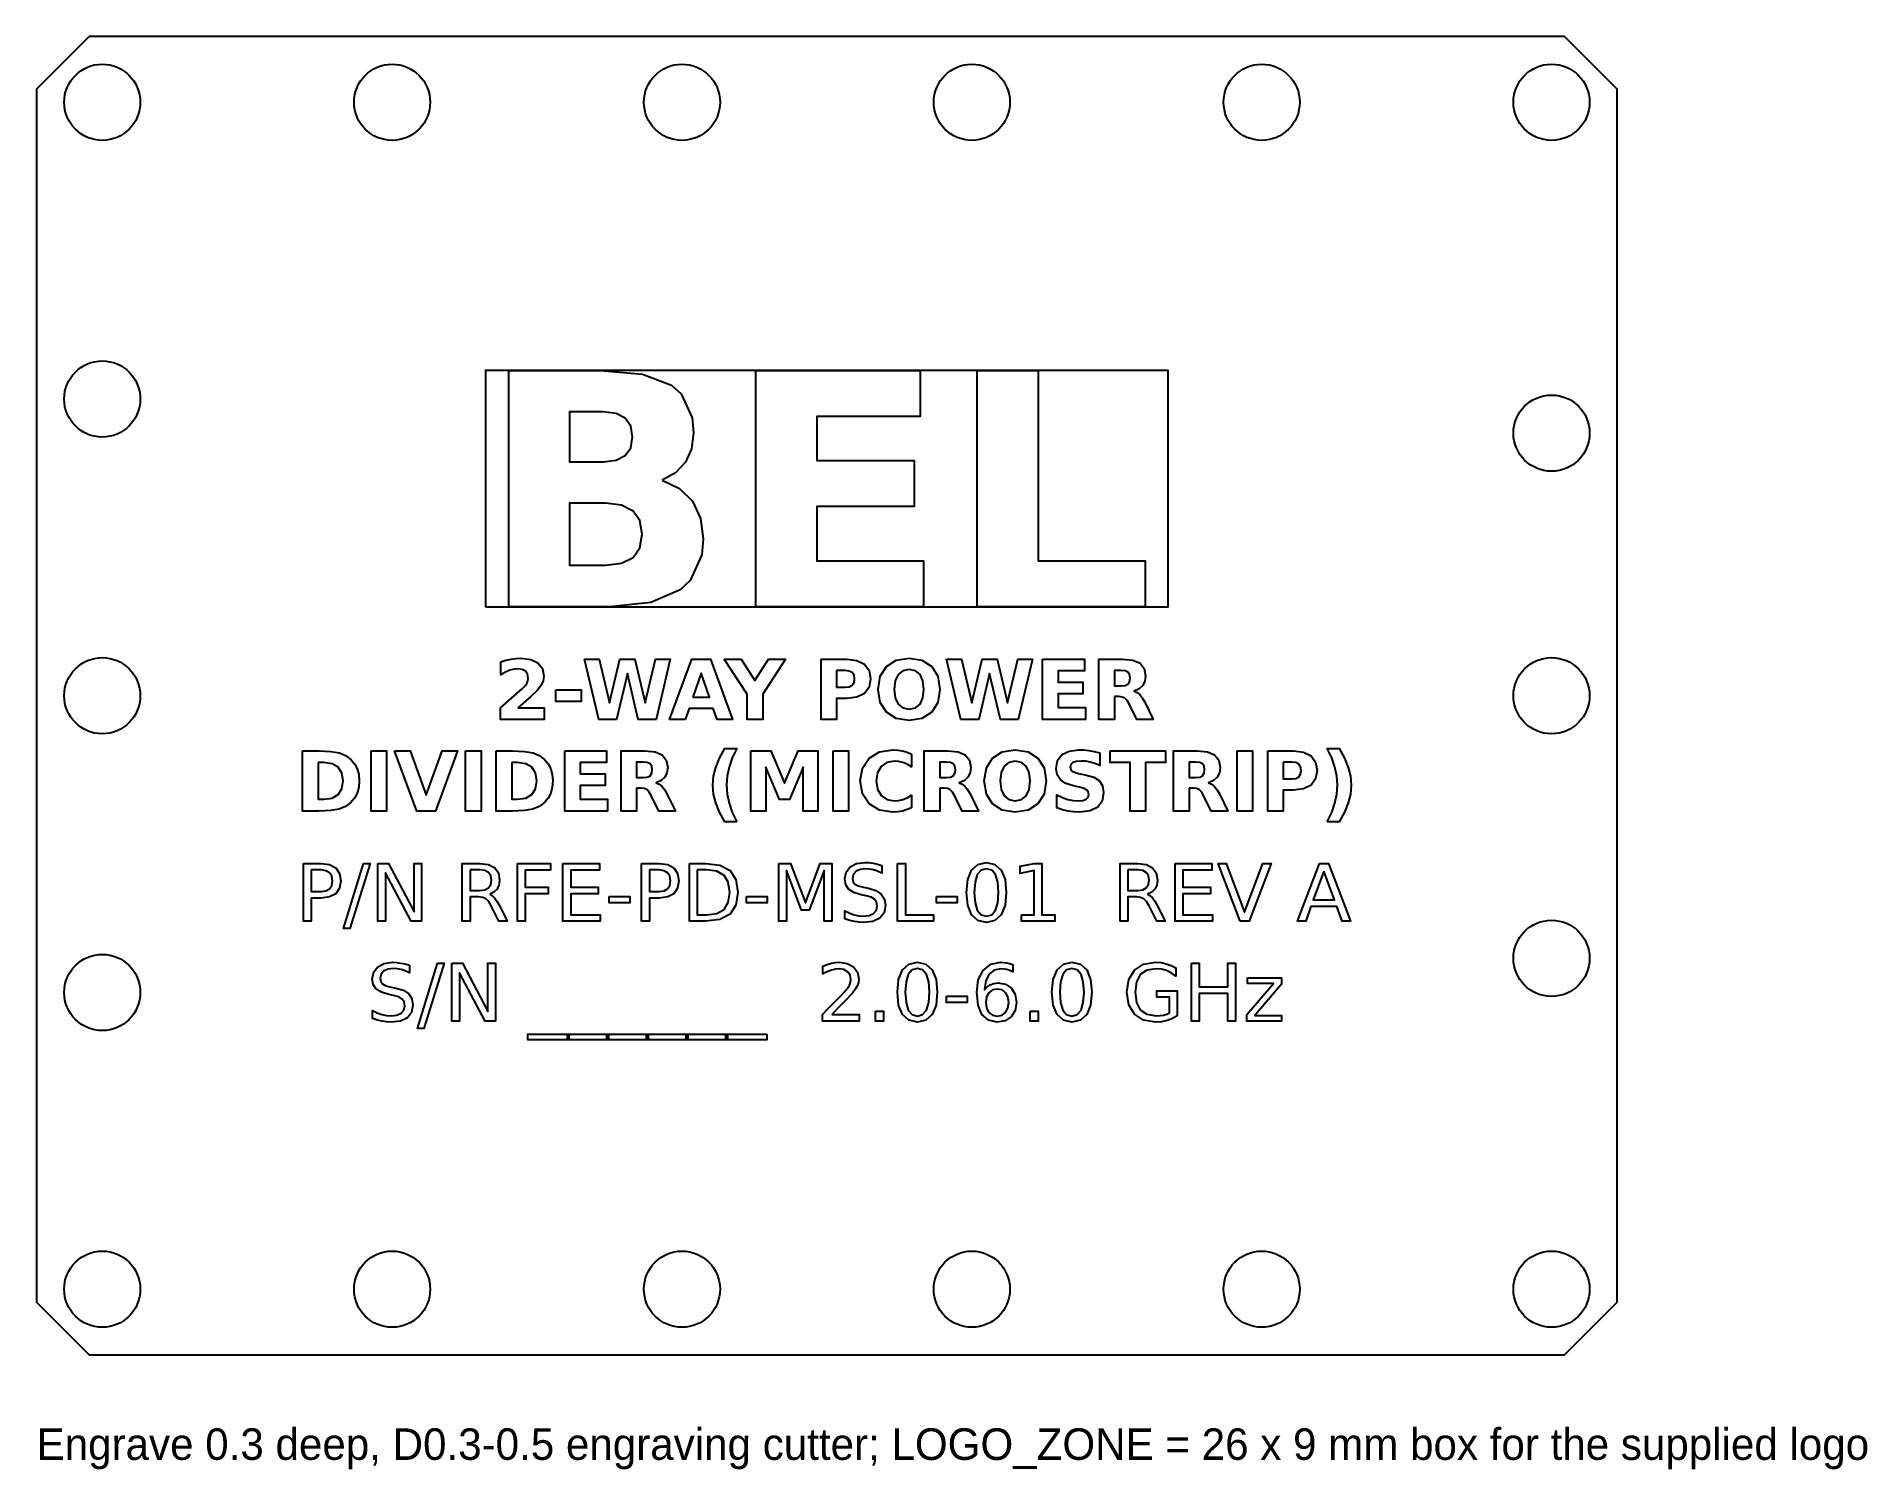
# Model space of a CAD drawing. Header units: millimetres. Extents: x -30.1 to 39.6, y -29.5 to 25.1.
import ezdxf

# ---------------------------------------------------------------- set-up
doc = ezdxf.new("R2010")
doc.units = ezdxf.units.MM
for name, color, linetype in [('ENGRAVE_0p3', 1, 'Continuous'), ('LID_OUTLINE', 7, 'Continuous'), ('LOGO_ZONE', 5, 'Continuous'), ('NOTES', 2, 'Continuous'), ('SCREW_HOLES', 3, 'Continuous')]:
    doc.layers.add(name, color=color, linetype=linetype)

msp = doc.modelspace()

# ---------------------------------------------------------------- linework, layer by layer
at = {"layer": 'ENGRAVE_0p3'}
for points in [[(-6.277, 8.206), (-5.615, 7.897), (-5.122, 7.404), (-4.814, 6.753), (-4.711, 5.971), (-4.766, 5.361), (-5.206, 4.39), (-5.591, 4.028), (-6.7, 3.55), (-8.268, 3.39), (-12.118, 3.39), (-12.118, 12.39), (-8.634, 12.39), (-7.018, 12.248), (-5.919, 11.823), (-5.551, 11.497), (-5.13, 10.589), (-5.078, 10.008), (-5.155, 9.401), (-5.386, 8.891), (-5.762, 8.489), (-6.277, 8.206)], [(-2.709, 12.39), (3.552, 12.39), (3.552, 10.635), (-0.389, 10.635), (-0.389, 8.961), (3.319, 8.961), (3.319, 7.205), (-0.389, 7.205), (-0.389, 5.143), (3.685, 5.143), (3.685, 3.39), (-2.709, 3.39), (-2.709, 12.39)], [(5.724, 12.39), (8.044, 12.39), (8.044, 5.143), (12.118, 5.143), (12.118, 3.39), (5.724, 3.39), (5.724, 12.39)], [(-8.515, 8.905), (-8.032, 8.965), (-7.684, 9.146), (-7.471, 9.444), (-7.4, 9.857), (-7.471, 10.267), (-7.684, 10.565), (-8.032, 10.749), (-8.515, 10.81), (-9.798, 10.81), (-9.798, 8.905), (-8.515, 8.905)], [(-8.436, 4.97), (-7.824, 5.044), (-7.385, 5.265), (-7.12, 5.635), (-7.032, 6.156), (-7.119, 6.669), (-7.381, 7.034), (-7.819, 7.253), (-8.436, 7.327), (-9.798, 7.327), (-9.798, 4.97), (-8.436, 4.97)], [(-11.773, -0.466), (-10.766, -0.466), (-10.766, -0.9), (-12.43, -0.9), (-12.43, -0.466), (-11.594, 0.272), (-11.497, 0.372), (-11.428, 0.47), (-11.388, 0.568), (-11.375, 0.671), (-11.402, 0.816), (-11.483, 0.93), (-11.609, 1.003), (-11.77, 1.028), (-11.915, 1.013), (-12.073, 0.969), (-12.242, 0.896), (-12.424, 0.793), (-12.424, 1.296), (-12.226, 1.354), (-12.03, 1.396), (-11.837, 1.423), (-11.648, 1.431), (-11.282, 1.386), (-11.009, 1.25), (-10.838, 1.034), (-10.781, 0.746), (-10.805, 0.565), (-10.878, 0.397), (-11.028, 0.208), (-11.284, -0.037), (-11.773, -0.466)], [(3.128, 1.431), (3.621, 1.352), (3.993, 1.115), (4.228, 0.739), (4.306, 0.243), (4.228, -0.253), (3.993, -0.629), (3.621, -0.866), (3.128, -0.945), (2.637, -0.866), (2.264, -0.629), (2.029, -0.253), (1.95, 0.243), (2.029, 0.739), (2.264, 1.115), (2.637, 1.352), (3.128, 1.431)], [(-9.237, 1.39), (-8.671, 1.39), (-8.275, -0.274), (-7.882, 1.39), (-7.314, 1.39), (-6.921, -0.274), (-6.525, 1.39), (-5.964, 1.39), (-6.504, -0.9), (-7.185, -0.9), (-7.6, 0.841), (-8.011, -0.9), (-8.692, -0.9), (-9.237, 1.39)], [(-4.329, -0.483), (-5.252, -0.483), (-5.398, -0.9), (-5.991, -0.9), (-5.143, 1.39), (-4.439, 1.39), (-3.591, -0.9), (-4.184, -0.9), (-4.329, -0.483)], [(-5.105, -0.058), (-4.477, -0.058), (-4.791, 0.853), (-5.105, -0.058)], [(-3.907, 1.39), (-3.261, 1.39), (-2.74, 0.574), (-2.218, 1.39), (-1.571, 1.39), (-2.444, 0.065), (-2.444, -0.9), (-3.034, -0.9), (-3.034, 0.065), (-3.907, 1.39)], [(-0.22, 1.39), (0.76, 1.39), (1.146, 1.341), (1.431, 1.196), (1.606, 0.961), (1.665, 0.643), (1.606, 0.324), (1.431, 0.088), (1.146, -0.057), (0.76, -0.105), (0.371, -0.105), (0.371, -0.9), (-0.22, -0.9), (-0.22, 1.39)], [(0.371, 0.962), (0.371, 0.323), (0.697, 0.323), (0.849, 0.343), (0.962, 0.406), (1.033, 0.507), (1.056, 0.643), (1.033, 0.779), (0.962, 0.879), (0.849, 0.941), (0.697, 0.962), (0.371, 0.962)], [(3.128, 1.003), (2.889, 0.953), (2.71, 0.804), (2.598, 0.564), (2.561, 0.243), (2.598, -0.078), (2.71, -0.317), (2.889, -0.467), (3.128, -0.517), (3.369, -0.467), (3.548, -0.317), (3.66, -0.078), (3.697, 0.243), (3.66, 0.564), (3.548, 0.804), (3.369, 0.953), (3.128, 1.003)], [(4.558, 1.39), (5.124, 1.39), (5.519, -0.274), (5.912, 1.39), (6.481, 1.39), (6.873, -0.274), (7.269, 1.39), (7.83, 1.39), (7.291, -0.9), (6.61, -0.9), (6.194, 0.841), (5.783, -0.9), (5.102, -0.9), (4.558, 1.39)], [(8.217, 1.39), (9.81, 1.39), (9.81, 0.943), (8.808, 0.943), (8.808, 0.517), (9.751, 0.517), (9.751, 0.071), (8.808, 0.071), (8.808, -0.454), (9.844, -0.454), (9.844, -0.9), (8.217, -0.9), (8.217, 1.39)], [(10.953, -0.033), (10.953, -0.9), (10.363, -0.9), (10.363, 1.39), (11.264, 1.39), (11.656, 1.352), (11.928, 1.238), (12.086, 1.042), (12.139, 0.758), (12.111, 0.551), (12.029, 0.385), (11.891, 0.259), (11.698, 0.17), (11.813, 0.125), (11.915, 0.045), (12.012, -0.077), (12.11, -0.25), (12.43, -0.9), (11.801, -0.9), (11.522, -0.331), (11.437, -0.187), (11.351, -0.097), (11.25, -0.049), (11.12, -0.033), (10.953, -0.033)], [(11.202, 0.375), (11.361, 0.392), (11.468, 0.443), (11.528, 0.535), (11.548, 0.671), (11.528, 0.805), (11.468, 0.894), (11.361, 0.945), (11.202, 0.962), (10.953, 0.962), (10.953, 0.375), (11.202, 0.375)], [(-10.323, 0.227), (-9.36, 0.227), (-9.36, -0.219), (-10.323, -0.219), (-10.323, 0.227)], [(-3.432, -4.804), (-3.888, -4.804), (-4.091, -4.435), (-4.234, -4.084), (-4.318, -3.744), (-4.346, -3.407), (-4.318, -3.069), (-4.234, -2.727), (-4.091, -2.374), (-3.888, -2.007), (-3.432, -2.007), (-3.603, -2.366), (-3.726, -2.717), (-3.8, -3.063), (-3.824, -3.404), (-3.8, -3.745), (-3.727, -4.091), (-3.605, -4.443), (-3.432, -4.804)], [(3.219, -4.264), (3.052, -4.338), (2.879, -4.391), (2.699, -4.424), (2.511, -4.435), (1.999, -4.355), (1.605, -4.115), (1.354, -3.738), (1.271, -3.247), (1.354, -2.756), (1.605, -2.379), (1.999, -2.139), (2.511, -2.059), (2.699, -2.07), (2.879, -2.102), (3.052, -2.155), (3.219, -2.229), (3.219, -2.703), (3.055, -2.606), (2.895, -2.539), (2.731, -2.5), (2.559, -2.487), (2.277, -2.537), (2.062, -2.689), (1.926, -2.93), (1.881, -3.247), (1.926, -3.564), (2.062, -3.804), (2.277, -3.956), (2.559, -4.007), (2.731, -3.994), (2.895, -3.955), (3.055, -3.887), (3.219, -3.79), (3.219, -4.264)], [(7.172, -2.059), (7.665, -2.138), (8.037, -2.375), (8.272, -2.751), (8.35, -3.247), (8.272, -3.743), (8.037, -4.119), (7.665, -4.356), (7.172, -4.435), (6.681, -4.356), (6.308, -4.119), (6.073, -3.743), (5.994, -3.247), (6.073, -2.751), (6.308, -2.375), (6.681, -2.138), (7.172, -2.059)], [(10.39, -2.172), (10.39, -2.657), (10.204, -2.583), (10.022, -2.53), (9.848, -2.498), (9.683, -2.487), (9.499, -2.501), (9.37, -2.545), (9.294, -2.619), (9.269, -2.726), (9.286, -2.808), (9.337, -2.87), (9.433, -2.917), (9.585, -2.957), (9.836, -3.008), (10.163, -3.105), (10.379, -3.242), (10.5, -3.431), (10.541, -3.686), (10.484, -4.016), (10.316, -4.25), (10.032, -4.388), (9.629, -4.435), (9.411, -4.424), (9.192, -4.393), (8.973, -4.342), (8.754, -4.27), (8.754, -3.772), (8.969, -3.874), (9.178, -3.948), (9.379, -3.992), (9.573, -4.007), (9.743, -3.991), (9.869, -3.942), (9.946, -3.864), (9.971, -3.758), (9.954, -3.663), (9.902, -3.592), (9.797, -3.537), (9.623, -3.488), (9.395, -3.437), (9.097, -3.342), (8.892, -3.203), (8.773, -3.014), (8.734, -2.769), (8.789, -2.466), (8.954, -2.243), (9.224, -2.105), (9.589, -2.059), (9.781, -2.066), (9.978, -2.087), (10.18, -2.123), (10.39, -2.172)], [(19.054, -4.804), (19.226, -4.443), (19.349, -4.091), (19.422, -3.745), (19.447, -3.404), (19.422, -3.063), (19.349, -2.717), (19.226, -2.366), (19.054, -2.007), (19.51, -2.007), (19.713, -2.374), (19.855, -2.727), (19.94, -3.069), (19.968, -3.407), (19.94, -3.744), (19.856, -4.084), (19.714, -4.435), (19.51, -4.804), (19.054, -4.804)], [(-19.968, -2.1), (-19.346, -2.1), (-18.891, -2.119), (-18.569, -2.175), (-18.332, -2.275), (-18.131, -2.427), (-17.991, -2.594), (-17.892, -2.785), (-17.833, -3), (-17.814, -3.243), (-17.833, -3.488), (-17.892, -3.705), (-17.991, -3.896), (-18.131, -4.063), (-18.333, -4.215), (-18.573, -4.316), (-18.895, -4.371), (-19.346, -4.39), (-19.968, -4.39), (-19.968, -2.1)], [(-19.378, -2.547), (-19.378, -3.944), (-19.166, -3.944), (-18.847, -3.899), (-18.613, -3.764), (-18.47, -3.544), (-18.422, -3.243), (-18.47, -2.943), (-18.613, -2.725), (-18.846, -2.591), (-19.166, -2.547), (-19.378, -2.547)], [(-17.361, -2.1), (-16.77, -2.1), (-16.77, -4.39), (-17.361, -4.39), (-17.361, -2.1)], [(-16.465, -2.1), (-15.871, -2.1), (-15.264, -3.79), (-14.658, -2.1), (-14.065, -2.1), (-14.913, -4.39), (-15.617, -4.39), (-16.465, -2.1)], [(-13.761, -2.1), (-13.171, -2.1), (-13.171, -4.39), (-13.761, -4.39), (-13.761, -2.1)], [(-12.593, -2.1), (-11.97, -2.1), (-11.515, -2.119), (-11.193, -2.175), (-10.956, -2.275), (-10.756, -2.427), (-10.615, -2.594), (-10.517, -2.785), (-10.458, -3), (-10.438, -3.243), (-10.458, -3.488), (-10.517, -3.705), (-10.615, -3.896), (-10.756, -4.063), (-10.958, -4.215), (-11.197, -4.316), (-11.519, -4.371), (-11.97, -4.39), (-12.593, -4.39), (-12.593, -2.1)], [(-12.002, -2.547), (-12.002, -3.944), (-11.791, -3.944), (-11.472, -3.899), (-11.238, -3.764), (-11.094, -3.544), (-11.047, -3.243), (-11.094, -2.943), (-11.237, -2.725), (-11.47, -2.591), (-11.791, -2.547), (-12.002, -2.547)], [(-9.985, -2.1), (-8.392, -2.1), (-8.392, -2.547), (-9.395, -2.547), (-9.395, -2.973), (-8.451, -2.973), (-8.451, -3.419), (-9.395, -3.419), (-9.395, -3.944), (-8.358, -3.944), (-8.358, -4.39), (-9.985, -4.39), (-9.985, -2.1)], [(-7.249, -3.523), (-7.249, -4.39), (-7.839, -4.39), (-7.839, -2.1), (-6.938, -2.1), (-6.546, -2.138), (-6.275, -2.252), (-6.116, -2.448), (-6.064, -2.732), (-6.091, -2.939), (-6.174, -3.105), (-6.311, -3.231), (-6.504, -3.32), (-6.389, -3.365), (-6.287, -3.445), (-6.19, -3.567), (-6.093, -3.74), (-5.772, -4.39), (-6.401, -4.39), (-6.68, -3.821), (-6.765, -3.677), (-6.851, -3.587), (-6.952, -3.539), (-7.082, -3.523), (-7.249, -3.523)], [(-7.001, -3.115), (-6.841, -3.098), (-6.735, -3.047), (-6.674, -2.955), (-6.654, -2.819), (-6.674, -2.685), (-6.735, -2.596), (-6.841, -2.545), (-7.001, -2.528), (-7.249, -2.528), (-7.249, -3.115), (-7.001, -3.115)], [(-2.892, -2.1), (-2.14, -2.1), (-1.619, -3.325), (-1.094, -2.1), (-0.345, -2.1), (-0.345, -4.39), (-0.903, -4.39), (-0.903, -2.715), (-1.43, -3.95), (-1.805, -3.95), (-2.332, -2.715), (-2.332, -4.39), (-2.892, -4.39), (-2.892, -2.1)], [(0.234, -2.1), (0.825, -2.1), (0.825, -4.39), (0.234, -4.39), (0.234, -2.1)], [(4.298, -3.523), (4.298, -4.39), (3.708, -4.39), (3.708, -2.1), (4.609, -2.1), (5.001, -2.138), (5.272, -2.252), (5.431, -2.448), (5.484, -2.732), (5.456, -2.939), (5.374, -3.105), (5.236, -3.231), (5.043, -3.32), (5.158, -3.365), (5.26, -3.445), (5.357, -3.567), (5.455, -3.74), (5.775, -4.39), (5.146, -4.39), (4.867, -3.821), (4.782, -3.677), (4.696, -3.587), (4.595, -3.539), (4.465, -3.523), (4.298, -3.523)], [(4.547, -3.115), (4.706, -3.098), (4.813, -3.047), (4.873, -2.955), (4.893, -2.819), (4.873, -2.685), (4.813, -2.596), (4.706, -2.545), (4.547, -2.528), (4.298, -2.528), (4.298, -3.115), (4.547, -3.115)], [(7.172, -2.487), (6.933, -2.537), (6.754, -2.686), (6.642, -2.926), (6.605, -3.247), (6.642, -3.568), (6.754, -3.807), (6.933, -3.957), (7.172, -4.007), (7.413, -3.957), (7.592, -3.807), (7.704, -3.568), (7.741, -3.247), (7.704, -2.926), (7.592, -2.686), (7.413, -2.537), (7.172, -2.487)], [(10.785, -2.1), (12.896, -2.1), (12.896, -2.547), (12.137, -2.547), (12.137, -4.39), (11.546, -4.39), (11.546, -2.547), (10.785, -2.547), (10.785, -2.1)], [(13.792, -3.523), (13.792, -4.39), (13.202, -4.39), (13.202, -2.1), (14.103, -2.1), (14.495, -2.138), (14.766, -2.252), (14.925, -2.448), (14.977, -2.732), (14.95, -2.939), (14.867, -3.105), (14.73, -3.231), (14.537, -3.32), (14.652, -3.365), (14.754, -3.445), (14.851, -3.567), (14.948, -3.74), (15.269, -4.39), (14.64, -4.39), (14.361, -3.821), (14.276, -3.677), (14.19, -3.587), (14.089, -3.539), (13.959, -3.523), (13.792, -3.523)], [(14.04, -3.115), (14.2, -3.098), (14.306, -3.047), (14.367, -2.955), (14.387, -2.819), (14.367, -2.685), (14.306, -2.596), (14.2, -2.545), (14.04, -2.528), (13.792, -2.528), (13.792, -3.115), (14.04, -3.115)], [(15.62, -2.1), (16.211, -2.1), (16.211, -4.39), (15.62, -4.39), (15.62, -2.1)], [(16.789, -2.1), (17.768, -2.1), (18.155, -2.149), (18.439, -2.294), (18.615, -2.529), (18.673, -2.847), (18.615, -3.166), (18.439, -3.402), (18.155, -3.547), (17.768, -3.595), (17.379, -3.595), (17.379, -4.39), (16.789, -4.39), (16.789, -2.1)], [(17.379, -2.528), (17.379, -3.167), (17.706, -3.167), (17.858, -3.147), (17.971, -3.084), (18.041, -2.983), (18.065, -2.847), (18.041, -2.711), (17.971, -2.611), (17.858, -2.549), (17.706, -2.528), (17.379, -2.528)], [(-19.938, -6.39), (-19.266, -6.39), (-18.941, -6.432), (-18.707, -6.557), (-18.565, -6.764), (-18.518, -7.047), (-18.565, -7.333), (-18.707, -7.54), (-18.941, -7.664), (-19.266, -7.706), (-19.641, -7.706), (-19.641, -8.59), (-19.938, -8.59), (-19.938, -6.39)], [(-19.641, -6.635), (-19.641, -7.461), (-19.266, -7.461), (-19.082, -7.434), (-18.945, -7.354), (-18.86, -7.223), (-18.832, -7.047), (-18.86, -6.872), (-18.945, -6.742), (-19.082, -6.662), (-19.266, -6.635), (-19.641, -6.635)], [(-17.649, -6.39), (-17.398, -6.39), (-18.164, -8.87), (-18.415, -8.87), (-17.649, -6.39)], [(-17.102, -6.39), (-16.701, -6.39), (-15.726, -8.23), (-15.726, -6.39), (-15.437, -6.39), (-15.437, -8.59), (-15.838, -8.59), (-16.813, -6.75), (-16.813, -8.59), (-17.102, -8.59), (-17.102, -6.39)], [(-12.842, -7.558), (-12.748, -7.609), (-12.656, -7.697), (-12.565, -7.823), (-12.474, -7.989), (-12.172, -8.59), (-12.492, -8.59), (-12.773, -8.026), (-12.88, -7.842), (-12.985, -7.732), (-13.105, -7.678), (-13.264, -7.66), (-13.588, -7.66), (-13.588, -8.59), (-13.886, -8.59), (-13.886, -6.39), (-13.214, -6.39), (-12.884, -6.429), (-12.651, -6.548), (-12.511, -6.746), (-12.465, -7.024), (-12.489, -7.214), (-12.562, -7.369), (-12.68, -7.485), (-12.842, -7.558)], [(-13.588, -6.635), (-13.588, -7.416), (-13.214, -7.416), (-13.025, -7.391), (-12.889, -7.316), (-12.806, -7.193), (-12.779, -7.024), (-12.806, -6.855), (-12.889, -6.733), (-13.025, -6.659), (-13.214, -6.635), (-13.588, -6.635)], [(-11.789, -6.39), (-10.525, -6.39), (-10.525, -6.641), (-11.491, -6.641), (-11.491, -7.289), (-10.619, -7.289), (-10.619, -7.54), (-11.491, -7.54), (-11.491, -8.59), (-11.789, -8.59), (-11.789, -6.39)], [(-10.053, -6.39), (-8.662, -6.39), (-8.662, -6.641), (-9.756, -6.641), (-9.756, -7.292), (-8.708, -7.292), (-8.708, -7.542), (-9.756, -7.542), (-9.756, -8.34), (-8.636, -8.34), (-8.636, -8.59), (-10.053, -8.59), (-10.053, -6.39)], [(-7.058, -6.39), (-6.386, -6.39), (-6.061, -6.432), (-5.827, -6.557), (-5.685, -6.764), (-5.637, -7.047), (-5.685, -7.333), (-5.827, -7.54), (-6.061, -7.664), (-6.386, -7.706), (-6.76, -7.706), (-6.76, -8.59), (-7.058, -8.59), (-7.058, -6.39)], [(-6.76, -6.635), (-6.76, -7.461), (-6.386, -7.461), (-6.202, -7.434), (-6.065, -7.354), (-5.98, -7.223), (-5.951, -7.047), (-5.98, -6.872), (-6.065, -6.742), (-6.202, -6.662), (-6.386, -6.635), (-6.76, -6.635)], [(-5.238, -6.39), (-4.627, -6.39), (-4.073, -6.456), (-3.689, -6.656), (-3.464, -6.997), (-3.389, -7.488), (-3.464, -7.981), (-3.69, -8.324), (-4.074, -8.523), (-4.627, -8.59), (-5.238, -8.59), (-5.238, -6.39)], [(-4.941, -6.635), (-4.941, -8.345), (-4.581, -8.345), (-4.187, -8.294), (-3.914, -8.139), (-3.756, -7.873), (-3.703, -7.488), (-3.756, -7.105), (-3.914, -6.84), (-4.187, -6.686), (-4.581, -6.635), (-4.941, -6.635)], [(-1.826, -6.39), (-1.382, -6.39), (-0.821, -7.887), (-0.257, -6.39), (0.187, -6.39), (0.187, -8.59), (-0.104, -8.59), (-0.104, -6.658), (-0.671, -8.167), (-0.97, -8.167), (-1.537, -6.658), (-1.537, -8.59), (-1.826, -8.59), (-1.826, -6.39)], [(2.096, -6.462), (2.096, -6.753), (1.932, -6.682), (1.777, -6.632), (1.629, -6.602), (1.486, -6.592), (1.271, -6.615), (1.111, -6.686), (1.012, -6.8), (0.979, -6.954), (1.001, -7.083), (1.067, -7.175), (1.194, -7.242), (1.399, -7.295), (1.579, -7.332), (1.868, -7.419), (2.07, -7.555), (2.189, -7.742), (2.229, -7.983), (2.175, -8.264), (2.014, -8.468), (1.75, -8.592), (1.386, -8.633), (1.225, -8.624), (1.054, -8.598), (0.875, -8.554), (0.689, -8.493), (0.689, -8.186), (0.869, -8.275), (1.044, -8.34), (1.217, -8.378), (1.386, -8.391), (1.612, -8.366), (1.779, -8.291), (1.883, -8.169), (1.918, -8.005), (1.893, -7.861), (1.819, -7.752), (1.687, -7.672), (1.492, -7.614), (1.311, -7.579), (1.024, -7.494), (0.829, -7.372), (0.717, -7.203), (0.68, -6.978), (0.732, -6.717), (0.886, -6.518), (1.13, -6.392), (1.452, -6.35), (1.609, -6.357), (1.768, -6.379), (1.93, -6.413), (2.096, -6.462)], [(2.693, -6.39), (2.991, -6.39), (2.991, -8.34), (4.062, -8.34), (4.062, -8.59), (2.693, -8.59), (2.693, -6.39)], [(6.073, -6.35), (6.4, -6.424), (6.639, -6.643), (6.785, -7.002), (6.834, -7.492), (6.785, -7.982), (6.639, -8.341), (6.4, -8.56), (6.073, -8.633), (5.747, -8.56), (5.508, -8.341), (5.362, -7.982), (5.313, -7.492), (5.362, -7.002), (5.508, -6.643), (5.747, -6.424), (6.073, -6.35)], [(6.073, -6.586), (5.872, -6.643), (5.728, -6.812), (5.641, -7.095), (5.612, -7.492), (5.641, -7.888), (5.728, -8.171), (5.872, -8.341), (6.073, -8.397), (6.276, -8.341), (6.42, -8.171), (6.507, -7.888), (6.536, -7.492), (6.507, -7.095), (6.42, -6.812), (6.276, -6.643), (6.073, -6.586)], [(7.409, -8.34), (7.895, -8.34), (7.895, -6.661), (7.366, -6.767), (7.366, -6.496), (7.892, -6.39), (8.189, -6.39), (8.189, -8.34), (8.676, -8.34), (8.676, -8.59), (7.409, -8.59), (7.409, -8.34)], [(12.212, -7.558), (12.306, -7.609), (12.398, -7.697), (12.489, -7.823), (12.58, -7.989), (12.882, -8.59), (12.562, -8.59), (12.281, -8.026), (12.173, -7.842), (12.069, -7.732), (11.948, -7.678), (11.79, -7.66), (11.466, -7.66), (11.466, -8.59), (11.168, -8.59), (11.168, -6.39), (11.84, -6.39), (12.17, -6.429), (12.403, -6.548), (12.542, -6.746), (12.589, -7.024), (12.565, -7.214), (12.492, -7.369), (12.374, -7.485), (12.212, -7.558)], [(11.466, -6.635), (11.466, -7.416), (11.84, -7.416), (12.029, -7.391), (12.165, -7.316), (12.247, -7.193), (12.275, -7.024), (12.247, -6.855), (12.165, -6.733), (12.029, -6.659), (11.84, -6.635), (11.466, -6.635)], [(13.265, -6.39), (14.656, -6.39), (14.656, -6.641), (13.563, -6.641), (13.563, -7.292), (14.61, -7.292), (14.61, -7.542), (13.563, -7.542), (13.563, -8.34), (14.682, -8.34), (14.682, -8.59), (13.265, -8.59), (13.265, -6.39)], [(15.739, -8.59), (14.899, -6.39), (15.21, -6.39), (15.907, -8.242), (16.606, -6.39), (16.915, -6.39), (16.077, -8.59), (15.739, -8.59)], [(18.762, -6.39), (19.1, -6.39), (19.938, -8.59), (19.629, -8.59), (19.428, -8.026), (18.437, -8.026), (18.237, -8.59), (17.923, -8.59), (18.762, -6.39)], [(18.931, -6.683), (18.526, -7.778), (19.336, -7.778), (18.931, -6.683)], [(-8.295, -7.643), (-7.501, -7.643), (-7.501, -7.884), (-8.295, -7.884), (-8.295, -7.643)], [(-3.063, -7.643), (-2.269, -7.643), (-2.269, -7.884), (-3.063, -7.884), (-3.063, -7.643)], [(4.173, -7.643), (4.967, -7.643), (4.967, -7.884), (4.173, -7.884), (4.173, -7.643)], [(-15.898, -10.262), (-15.898, -10.553), (-16.062, -10.482), (-16.218, -10.432), (-16.365, -10.402), (-16.508, -10.392), (-16.723, -10.415), (-16.883, -10.486), (-16.982, -10.6), (-17.015, -10.754), (-16.993, -10.883), (-16.927, -10.975), (-16.8, -11.042), (-16.595, -11.095), (-16.415, -11.132), (-16.126, -11.219), (-15.924, -11.355), (-15.805, -11.542), (-15.765, -11.783), (-15.819, -12.064), (-15.98, -12.268), (-16.244, -12.392), (-16.608, -12.433), (-16.769, -12.424), (-16.94, -12.398), (-17.119, -12.354), (-17.305, -12.293), (-17.305, -11.986), (-17.126, -12.075), (-16.95, -12.14), (-16.777, -12.178), (-16.608, -12.191), (-16.382, -12.166), (-16.215, -12.091), (-16.111, -11.969), (-16.076, -11.805), (-16.101, -11.661), (-16.176, -11.552), (-16.307, -11.472), (-16.502, -11.414), (-16.683, -11.379), (-16.97, -11.294), (-17.165, -11.172), (-17.277, -11.003), (-17.314, -10.778), (-17.262, -10.517), (-17.108, -10.318), (-16.864, -10.192), (-16.542, -10.15), (-16.386, -10.157), (-16.227, -10.179), (-16.064, -10.213), (-15.898, -10.262)], [(-14.831, -10.19), (-14.581, -10.19), (-15.347, -12.67), (-15.597, -12.67), (-14.831, -10.19)], [(-14.284, -10.19), (-13.884, -10.19), (-12.908, -12.03), (-12.908, -10.19), (-12.62, -10.19), (-12.62, -12.39), (-13.02, -12.39), (-13.995, -10.55), (-13.995, -12.39), (-14.284, -12.39), (-14.284, -10.19)], [(0.186, -12.14), (1.224, -12.14), (1.224, -12.39), (-0.172, -12.39), (-0.172, -12.14), (0.028, -11.934), (0.289, -11.669), (0.528, -11.426), (0.657, -11.288), (0.779, -11.14), (0.857, -11.016), (0.899, -10.906), (0.914, -10.797), (0.883, -10.638), (0.791, -10.512), (0.649, -10.428), (0.47, -10.401), (0.326, -10.413), (0.174, -10.449), (0.014, -10.51), (-0.157, -10.597), (-0.157, -10.296), (0.016, -10.233), (0.178, -10.187), (0.328, -10.16), (0.464, -10.15), (0.772, -10.193), (1.009, -10.322), (1.162, -10.521), (1.213, -10.778), (1.2, -10.91), (1.162, -11.035), (1.09, -11.168), (0.977, -11.322), (0.9, -11.405), (0.743, -11.569), (0.505, -11.813), (0.186, -12.14)], [(3.445, -10.15), (3.771, -10.224), (4.01, -10.443), (4.156, -10.802), (4.205, -11.292), (4.156, -11.782), (4.01, -12.141), (3.771, -12.36), (3.445, -12.433), (3.119, -12.36), (2.88, -12.141), (2.733, -11.782), (2.685, -11.292), (2.733, -10.802), (2.88, -10.443), (3.119, -10.224), (3.445, -10.15)], [(3.445, -10.386), (3.244, -10.443), (3.099, -10.612), (3.013, -10.895), (2.984, -11.292), (3.013, -11.688), (3.099, -11.971), (3.244, -12.141), (3.445, -12.197), (3.647, -12.141), (3.792, -11.971), (3.879, -11.688), (3.908, -11.292), (3.879, -10.895), (3.792, -10.612), (3.647, -10.443), (3.445, -10.386)], [(7.081, -10.239), (7.081, -10.51), (6.969, -10.463), (6.855, -10.429), (6.741, -10.408), (6.629, -10.401), (6.369, -10.451), (6.178, -10.6), (6.057, -10.85), (6.001, -11.201), (6.099, -11.088), (6.219, -11.004), (6.357, -10.953), (6.508, -10.936), (6.805, -10.986), (7.032, -11.137), (7.176, -11.374), (7.224, -11.684), (7.174, -11.99), (7.024, -12.228), (6.79, -12.382), (6.491, -12.433), (6.154, -12.36), (5.907, -12.141), (5.756, -11.782), (5.705, -11.292), (5.767, -10.824), (5.953, -10.461), (6.242, -10.228), (6.617, -10.15), (6.73, -10.156), (6.843, -10.173), (6.96, -10.2), (7.081, -10.239)], [(9.332, -10.15), (9.659, -10.224), (9.898, -10.443), (10.044, -10.802), (10.093, -11.292), (10.044, -11.782), (9.898, -12.141), (9.659, -12.36), (9.332, -12.433), (9.006, -12.36), (8.767, -12.141), (8.621, -11.782), (8.572, -11.292), (8.621, -10.802), (8.767, -10.443), (9.006, -10.224), (9.332, -10.15)], [(9.332, -10.386), (9.131, -10.443), (8.987, -10.612), (8.9, -10.895), (8.871, -11.292), (8.9, -11.688), (8.987, -11.971), (9.131, -12.141), (9.332, -12.197), (9.535, -12.141), (9.679, -11.971), (9.766, -11.688), (9.795, -11.292), (9.766, -10.895), (9.679, -10.612), (9.535, -10.443), (9.332, -10.386)], [(13.048, -12.076), (13.048, -11.485), (12.562, -11.485), (12.562, -11.24), (13.343, -11.24), (13.343, -12.185), (13.162, -12.293), (12.963, -12.37), (12.748, -12.417), (12.52, -12.433), (12.06, -12.358), (11.712, -12.132), (11.494, -11.771), (11.422, -11.292), (11.494, -10.812), (11.712, -10.452), (12.06, -10.226), (12.52, -10.15), (12.729, -10.164), (12.928, -10.204), (13.115, -10.269), (13.286, -10.36), (13.286, -10.677), (13.116, -10.554), (12.935, -10.466), (12.745, -10.413), (12.545, -10.395), (12.191, -10.451), (11.938, -10.62), (11.786, -10.901), (11.736, -11.292), (11.786, -11.683), (11.938, -11.963), (12.191, -12.132), (12.545, -12.188), (12.694, -12.181), (12.826, -12.161), (12.943, -12.126), (13.048, -12.076)], [(13.886, -10.19), (14.184, -10.19), (14.184, -11.092), (15.266, -11.092), (15.266, -10.19), (15.563, -10.19), (15.563, -12.39), (15.266, -12.39), (15.266, -11.342), (14.184, -11.342), (14.184, -12.39), (13.886, -12.39), (13.886, -10.19)], [(16.026, -10.74), (17.314, -10.74), (17.314, -10.987), (16.294, -12.174), (17.314, -12.174), (17.314, -12.39), (15.989, -12.39), (15.989, -12.142), (17.009, -10.956), (16.026, -10.956), (16.026, -10.74)], [(4.553, -11.443), (5.347, -11.443), (5.347, -11.684), (4.553, -11.684), (4.553, -11.443)], [(6.491, -11.172), (6.311, -11.206), (6.173, -11.309), (6.085, -11.471), (6.056, -11.684), (6.085, -11.897), (6.173, -12.059), (6.311, -12.163), (6.491, -12.197), (6.67, -12.163), (6.808, -12.059), (6.896, -11.897), (6.925, -11.684), (6.896, -11.471), (6.808, -11.309), (6.67, -11.206), (6.491, -11.172)], [(1.849, -12.016), (2.16, -12.016), (2.16, -12.39), (1.849, -12.39), (1.849, -12.016)], [(7.737, -12.016), (8.048, -12.016), (8.048, -12.39), (7.737, -12.39), (7.737, -12.016)], [(-9.826, -12.891), (-9.826, -13.101), (-11.394, -13.101), (-11.394, -12.891), (-9.826, -12.891)], [(-8.317, -12.891), (-8.317, -13.101), (-9.885, -13.101), (-9.885, -12.891), (-8.317, -12.891)], [(-6.808, -12.891), (-6.808, -13.101), (-8.376, -13.101), (-8.376, -12.891), (-6.808, -12.891)], [(-5.299, -12.891), (-5.299, -13.101), (-6.867, -13.101), (-6.867, -12.891), (-5.299, -12.891)], [(-3.79, -12.891), (-3.79, -13.101), (-5.359, -13.101), (-5.359, -12.891), (-3.79, -12.891)], [(-2.282, -12.891), (-2.282, -13.101), (-3.85, -13.101), (-3.85, -12.891), (-2.282, -12.891)]]:
    msp.add_lwpolyline(points, close=True, dxfattribs=at)
at = {"layer": 'LID_OUTLINE'}
msp.add_lwpolyline([(-28.1, -25.1), (28.1, -25.1), (30.1, -23.1), (30.1, 23.1), (28.1, 25.1), (-28.1, 25.1), (-30.1, 23.1), (-30.1, -23.1)], close=True, dxfattribs=at)
at = {"layer": 'LOGO_ZONE'}
msp.add_lwpolyline([(-13, 3.39), (13, 3.39), (13, 12.39), (-13, 12.39)], close=True, dxfattribs=at)
at = {"layer": 'SCREW_HOLES'}
for centre in [(-27.6, 22.6), (-16.56, 22.6), (-5.52, 22.6), (5.52, 22.6), (16.56, 22.6), (27.6, 22.6), (-27.6, 11.3), (27.6, 10), (-27.6, 0), (27.6, 0), (27.6, -10), (-27.6, -11.3), (-27.6, -22.6), (-16.56, -22.6), (-5.52, -22.6), (5.52, -22.6), (16.56, -22.6), (27.6, -22.6)]:
    msp.add_circle(centre, 1.45, dxfattribs=at)

# ---------------------------------------------------------------- texts
at = {"layer": 'NOTES'}
msp.add_text('Engrave 0.3 deep, D0.3-0.5 engraving cutter; LOGO_ZONE = 26 x 9 mm box for the supplied logo', height=1.2, dxfattribs=at).set_placement((-30.1, -29.1))

doc.saveas('drawing.dxf')
